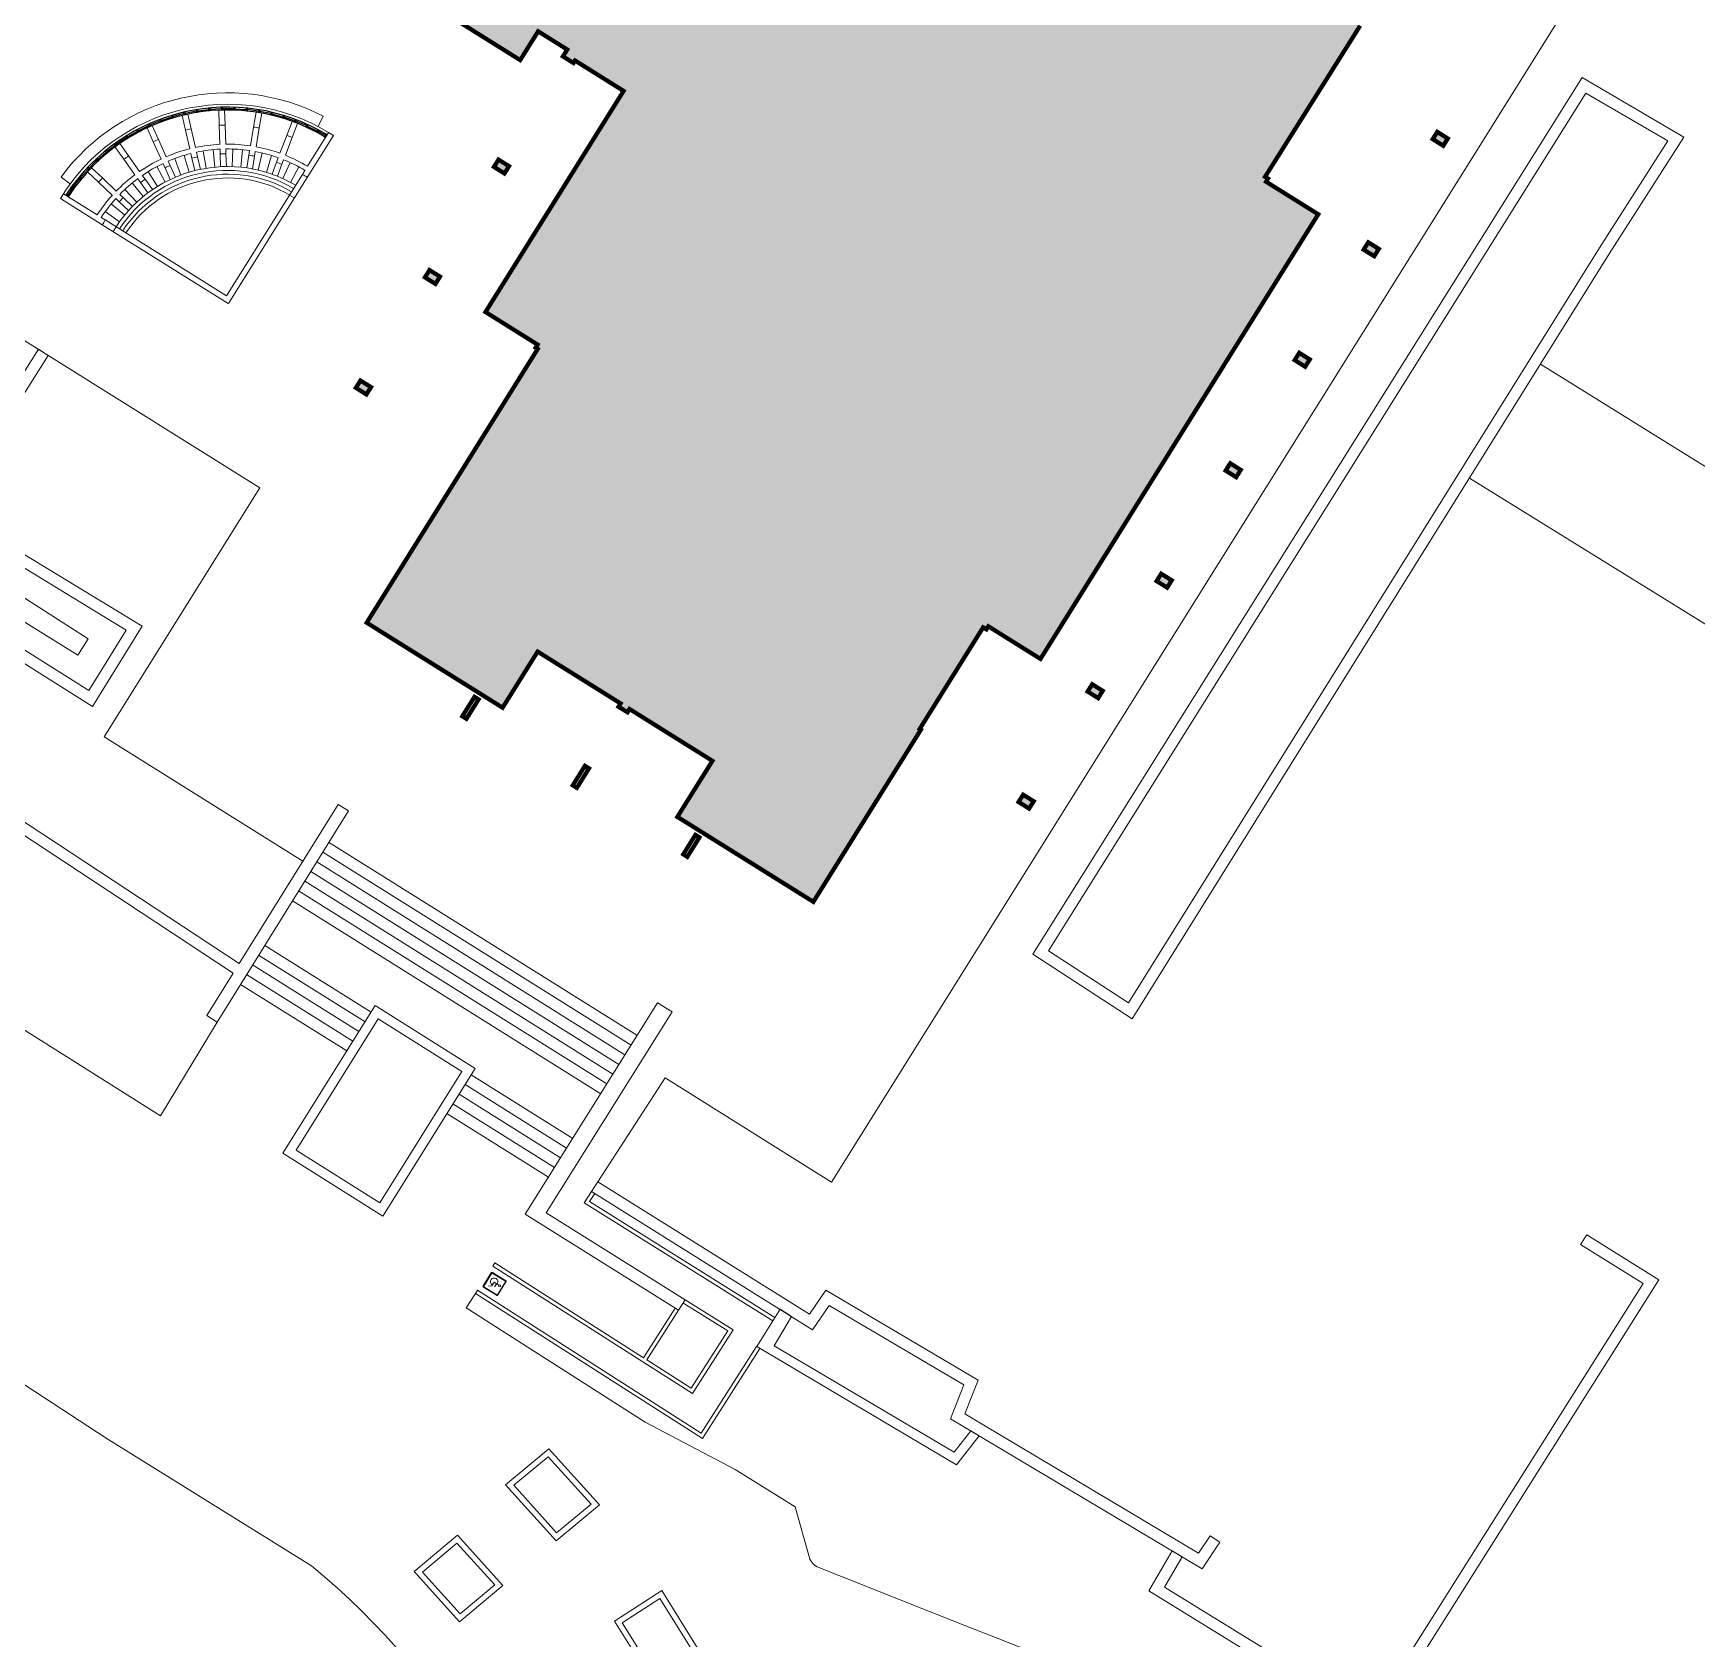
# Model space of a CAD drawing. Header units: feet. Extents: x 6763715 to 6770513, y 1886699 to 1891873.
# Drawn here: x 6766017.3 to 6766307.8, y 1889253.4 to 1889533.8 of the extents above; entities that cross this region are included whole.
import ezdxf

# ---------------------------------------------------------------- set-up
doc = ezdxf.new("R2010")
doc.units = ezdxf.units.FT
doc.header["$LTSCALE"] = 48
doc.header["$MEASUREMENT"] = 0
doc.linetypes.add('PHANTOM2', pattern=[1.25, 0.625, -0.125, 0.125, -0.125, 0.125, -0.125])
doc.layers.get('0').update_dxf_attribs({"lineweight": 0})
for name, color, linetype in [('A-GLAZ', 3, 'Continuous'), ('A-WALL', 5, 'Continuous'), ('A-WALL-JAMB', 6, 'Continuous'), ('C-BLDG', 7, 'Continuous')]:
    doc.layers.add(name, color=color, linetype=linetype)
for name, color, linetype, lineweight in [('C-BLDG-HTCH', 253, 'Continuous', 0), ('C-PKNG-STRP', 3, 'Continuous', 0), ('C-PROP', 7, 'PHANTOM2', 0), ('C-ROAD', 5, 'Continuous', 0), ('L-SITE-WALK', 6, 'Continuous', 0), ('L-SITE-WALL', 32, 'Continuous', 0)]:
    doc.layers.add(name, color=color, linetype=linetype, lineweight=lineweight)

# ---------------------------------------------------------------- blocks, each defined once
blk = doc.blocks.new('Campus_Base_Map_NEW$0$Site Plan$0$HANDI')
for p, q in [((0, 0.079), (0, 0)), ((0, 0), (0.062, 0)), ((0.062, 0), (0.094, -0.039))]:
    blk.add_line(p, q)
blk.add_circle((0, 0.094), 0.015)
blk.add_arc((-0.006, -0.006), 0.0541, 90, 0)
blk = doc.blocks.new('Campus_Base_Map_NEW$0$handicap')
at = {"layer": 'C-PKNG-STRP'}
blk.add_line((563729.991, 157499.5), (563730.041, 157499.478), dxfattribs=at)
for points in [[(563729.849, 157499.398), (563730.056, 157499.316, 0.414214), (563730.074, 157499.324), (563730.156, 157499.53, 0.414214), (563730.148, 157499.548), (563729.942, 157499.63, 0.414214), (563729.924, 157499.622), (563729.842, 157499.416, 0.414214)], [(563729.852, 157499.404), (563730.059, 157499.322, 0.414214), (563730.068, 157499.326), (563730.149, 157499.533, 0.414214), (563730.146, 157499.542), (563729.939, 157499.624, 0.414214), (563729.93, 157499.62), (563729.848, 157499.413, 0.414214)]]:
    blk.add_lwpolyline(points, format="xyb", close=True, dxfattribs=at)
at = {"layer": 'C-PKNG-STRP', "rotation": 335.9749199039166}
blk.add_blockref('Campus_Base_Map_NEW$0$Site Plan$0$HANDI', (563729.975, 157499.464), dxfattribs=at)

msp = doc.modelspace()

# ---------------------------------------------------------------- hatches: boundary and pattern name
at = {"layer": 'C-BLDG-HTCH'}
h = msp.add_hatch(color=256, dxfattribs=at)
edge = h.paths.add_edge_path()
edge.add_arc((6765832.59, 1889136.41), 582.74, 75.81987, 77.65236)
edge.add_line((6765957.2, 1889705.67), (6765972.17, 1889696.32))
edge.add_line((6765972.17, 1889696.32), (6765975.34, 1889701.39))
edge = h.paths.add_edge_path(flags=17)
edge.add_line((6766073.64, 1889471.85), (6766075.47, 1889470.7))
edge = h.paths.add_edge_path(flags=17)
edge.add_line((6766074.43, 1889473.12), (6766073.64, 1889471.85))
edge = h.paths.add_edge_path(flags=17)
edge.add_line((6766076.27, 1889471.98), (6766074.43, 1889473.12))
edge = h.paths.add_edge_path(flags=17)
edge.add_line((6766075.47, 1889470.7), (6766076.27, 1889471.98))
edge = h.paths.add_edge_path(flags=17)
edge.add_line((6766085.69, 1889491.15), (6766087.53, 1889490))
edge = h.paths.add_edge_path(flags=17)
edge.add_line((6766086.49, 1889492.42), (6766085.69, 1889491.15))
edge = h.paths.add_edge_path(flags=17)
edge.add_line((6766088.32, 1889491.27), (6766086.49, 1889492.42))
edge = h.paths.add_edge_path(flags=17)
edge.add_line((6766087.53, 1889490), (6766088.32, 1889491.27))
edge = h.paths.add_edge_path(flags=17)
edge.add_line((6766189.39, 1889399.52), (6766191.23, 1889398.37))
edge = h.paths.add_edge_path(flags=17)
edge.add_line((6766190.19, 1889400.79), (6766189.39, 1889399.52))
edge = h.paths.add_edge_path(flags=17)
edge.add_line((6766192.03, 1889399.64), (6766190.19, 1889400.79))
edge = h.paths.add_edge_path(flags=17)
edge.add_line((6766191.23, 1889398.37), (6766192.03, 1889399.64))
edge = h.paths.add_edge_path(flags=17)
edge.add_line((6766201.45, 1889418.81), (6766203.29, 1889417.66))
edge = h.paths.add_edge_path(flags=17)
edge.add_line((6766202.25, 1889420.08), (6766201.45, 1889418.81))
edge = h.paths.add_edge_path(flags=17)
edge.add_line((6766204.08, 1889418.93), (6766202.25, 1889420.08))
edge = h.paths.add_edge_path(flags=17)
edge.add_line((6766203.29, 1889417.66), (6766204.08, 1889418.93))
edge = h.paths.add_edge_path(flags=17)
edge.add_line((6766097.75, 1889510.44), (6766099.58, 1889509.29))
edge = h.paths.add_edge_path(flags=17)
edge.add_line((6766098.54, 1889511.71), (6766097.75, 1889510.44))
edge = h.paths.add_edge_path(flags=17)
edge.add_line((6766100.38, 1889510.56), (6766098.54, 1889511.71))
edge = h.paths.add_edge_path(flags=17)
edge.add_line((6766099.58, 1889509.29), (6766100.38, 1889510.56))
edge = h.paths.add_edge_path(flags=17)
edge.add_line((6766213.51, 1889438.1), (6766215.34, 1889436.96))
edge = h.paths.add_edge_path(flags=17)
edge.add_line((6766214.3, 1889439.38), (6766213.51, 1889438.1))
edge = h.paths.add_edge_path(flags=17)
edge.add_line((6766216.14, 1889438.23), (6766214.3, 1889439.38))
edge = h.paths.add_edge_path(flags=17)
edge.add_line((6766215.34, 1889436.96), (6766216.14, 1889438.23))
edge = h.paths.add_edge_path(flags=17)
edge.add_line((6766225.56, 1889457.4), (6766227.4, 1889456.25))
edge = h.paths.add_edge_path(flags=17)
edge.add_line((6766226.36, 1889458.67), (6766225.56, 1889457.4))
edge = h.paths.add_edge_path(flags=17)
edge.add_line((6766228.19, 1889457.52), (6766226.36, 1889458.67))
edge = h.paths.add_edge_path(flags=17)
edge.add_line((6766227.4, 1889456.25), (6766228.19, 1889457.52))
edge = h.paths.add_edge_path(flags=17)
edge.add_line((6766237.62, 1889476.69), (6766239.45, 1889475.54))
edge = h.paths.add_edge_path(flags=17)
edge.add_line((6766238.41, 1889477.96), (6766237.62, 1889476.69))
edge = h.paths.add_edge_path(flags=17)
edge.add_line((6766240.25, 1889476.81), (6766238.41, 1889477.96))
edge = h.paths.add_edge_path(flags=17)
edge.add_line((6766239.45, 1889475.54), (6766240.25, 1889476.81))
edge = h.paths.add_edge_path(flags=17)
edge.add_line((6766249.67, 1889495.98), (6766251.51, 1889494.84))
edge = h.paths.add_edge_path(flags=17)
edge.add_line((6766250.47, 1889497.26), (6766249.67, 1889495.98))
edge = h.paths.add_edge_path(flags=17)
edge.add_line((6766252.31, 1889496.11), (6766250.47, 1889497.26))
edge = h.paths.add_edge_path(flags=17)
edge.add_line((6766251.51, 1889494.84), (6766252.31, 1889496.11))
edge = h.paths.add_edge_path()
edge.add_line((6766261.73, 1889515.28), (6766263.57, 1889514.13))
edge = h.paths.add_edge_path()
edge.add_line((6766262.52, 1889516.55), (6766261.73, 1889515.28))
edge = h.paths.add_edge_path()
edge.add_line((6766264.36, 1889515.4), (6766262.52, 1889516.55))
edge = h.paths.add_edge_path()
edge.add_line((6766263.57, 1889514.13), (6766264.36, 1889515.4))
edge = h.paths.add_edge_path()
edge.add_line((6766252.3, 1889540.28), (6766251.45, 1889540.81))
edge.add_line((6766251.45, 1889540.81), (6766251.47, 1889540.85))
edge.add_line((6766251.47, 1889540.85), (6766251.14, 1889541.05))
edge.add_line((6766251.14, 1889541.05), (6766252.86, 1889543.8))
edge.add_line((6766252.86, 1889543.8), (6766247.67, 1889547.04))
edge.add_line((6766247.67, 1889547.04), (6766245.96, 1889544.29))
edge.add_line((6766245.96, 1889544.29), (6766243.41, 1889545.88))
edge.add_line((6766243.41, 1889545.88), (6766239.97, 1889540.37))
edge.add_line((6766239.97, 1889540.37), (6766248.03, 1889535.34))
edge.add_line((6766248.03, 1889535.34), (6766248.21, 1889535.63))
edge.add_line((6766248.21, 1889535.63), (6766249.06, 1889535.1))
edge.add_line((6766249.06, 1889535.1), (6766232.45, 1889508.71))
edge.add_line((6766232.45, 1889508.71), (6766232.96, 1889508.39))
edge.add_line((6766232.96, 1889508.39), (6766232.62, 1889507.85))
edge.add_line((6766232.62, 1889507.85), (6766241.73, 1889502.16))
edge.add_line((6766241.73, 1889502.16), (6766193.21, 1889424.51))
edge.add_line((6766193.21, 1889424.51), (6766184.1, 1889430.2))
edge.add_line((6766184.1, 1889430.2), (6766183.77, 1889429.67))
edge.add_line((6766183.77, 1889429.67), (6766183.2, 1889430.02))
edge.add_line((6766183.2, 1889430.02), (6766172.12, 1889412.28))
edge.add_line((6766172.12, 1889412.28), (6766172.33, 1889412.15))
edge.add_line((6766172.33, 1889412.15), (6766153.54, 1889382.08))
edge.add_line((6766153.54, 1889382.08), (6766129.79, 1889396.92))
edge.add_line((6766129.79, 1889396.92), (6766135.91, 1889406.7))
edge.add_line((6766135.91, 1889406.7), (6766121.42, 1889415.76))
edge.add_line((6766121.42, 1889415.76), (6766121.07, 1889415.19))
edge.add_line((6766121.07, 1889415.19), (6766119.51, 1889416.16))
edge.add_line((6766119.51, 1889416.16), (6766119.87, 1889416.73))
edge.add_line((6766119.87, 1889416.73), (6766105.38, 1889425.78))
edge.add_line((6766105.38, 1889425.78), (6766099.26, 1889415.99))
edge.add_line((6766099.26, 1889415.99), (6766075.52, 1889430.83))
edge.add_line((6766075.52, 1889430.83), (6766105.39, 1889478.64))
edge.add_line((6766105.39, 1889478.64), (6766105.04, 1889478.86))
edge.add_line((6766105.04, 1889478.86), (6766105.37, 1889479.4))
edge.add_line((6766105.37, 1889479.4), (6766096.27, 1889485.09))
edge.add_line((6766096.27, 1889485.09), (6766120.39, 1889523.7))
edge.add_line((6766120.39, 1889523.7), (6766111.91, 1889529.01))
edge.add_line((6766111.91, 1889529.01), (6766111.64, 1889528.58))
edge.add_line((6766111.64, 1889528.58), (6766109.8, 1889529.73))
edge.add_line((6766109.8, 1889529.73), (6766110.55, 1889530.93))
edge.add_line((6766110.55, 1889530.93), (6766105.47, 1889534.11))
edge.add_line((6766105.47, 1889534.11), (6766102.33, 1889529.09))
edge.add_line((6766102.33, 1889529.09), (6766083.5, 1889540.86))
edge.add_arc((6766051.22, 1889487.23), 62.6, 58.9643, 147.0419)
edge.add_line((6765998.7, 1889521.28), (6765997.35, 1889519.13))
edge.add_line((6765997.35, 1889519.13), (6765977.61, 1889531.26))
edge.add_line((6765977.61, 1889531.26), (6765989.06, 1889549.59))
edge.add_line((6765989.06, 1889549.59), (6765988.07, 1889550.2))
edge.add_line((6765988.07, 1889550.2), (6765989.07, 1889551.8))
edge.add_line((6765989.07, 1889551.8), (6765975.4, 1889560.35))
edge.add_line((6765975.4, 1889560.35), (6765974.4, 1889558.75))
edge.add_line((6765974.4, 1889558.75), (6765973.16, 1889559.52))
edge.add_line((6765973.16, 1889559.52), (6765906.32, 1889452.39))
edge.add_line((6765906.32, 1889452.39), (6765906.24, 1889452.43))
edge.add_arc((6717212.83, 1903858.55), 50779.77, 343.518967, 343.591516)
edge.add_line((6765924.45, 1889514.1), (6765964.55, 1889649.77))
edge.add_line((6765964.55, 1889649.77), (6765970.94, 1889645.77))
edge.add_line((6765970.94, 1889645.77), (6765980.76, 1889661.47))
edge.add_line((6765980.76, 1889661.47), (6765970, 1889668.19))
edge.add_line((6765970, 1889668.19), (6765979.5, 1889700.33))
edge.add_line((6765979.5, 1889700.33), (6765979.78, 1889700.24))
edge.add_line((6765979.78, 1889700.24), (6765979.92, 1889700.73))
edge.add_line((6765979.92, 1889700.73), (6765979.64, 1889700.82))
edge.add_line((6765979.64, 1889700.82), (6765979.78, 1889701.29))
edge.add_arc((6765832.97, 1889137.49), 582.59, 68.68222, 75.40409, ccw=False)
edge.add_line((6766044.77, 1889680.23), (6766047.83, 1889679.02))
edge.add_line((6766047.83, 1889679.02), (6766035.72, 1889659.6))
edge.add_line((6766035.72, 1889659.6), (6766036.94, 1889658.84))
edge.add_line((6766036.94, 1889658.84), (6766035.94, 1889657.24))
edge.add_line((6766035.94, 1889657.24), (6766049.37, 1889648.85))
edge.add_line((6766049.37, 1889648.85), (6766050.46, 1889650.6))
edge.add_line((6766050.46, 1889650.6), (6766051.7, 1889649.82))
edge.add_line((6766051.7, 1889649.82), (6766064.94, 1889671.02))
edge.add_line((6766064.94, 1889671.02), (6766066.21, 1889670.22))
edge.add_line((6766066.21, 1889670.22), (6766066.6, 1889670.84))
edge.add_line((6766066.6, 1889670.84), (6766063.74, 1889672.62))
edge.add_arc((6765832.29, 1889135.8), 584.59, 58.14989, 66.67678, ccw=False)
edge.add_line((6766140.78, 1889632.37), (6766163.43, 1889618.22))
edge.add_line((6766163.43, 1889618.22), (6766133.51, 1889570.34))
edge.add_line((6766133.51, 1889570.34), (6766139.44, 1889566.63))
edge.add_line((6766139.44, 1889566.63), (6766141.03, 1889569.17))
edge.add_line((6766141.03, 1889569.17), (6766153.19, 1889561.58))
edge.add_line((6766153.19, 1889561.58), (6766151.6, 1889559.04))
edge.add_line((6766151.6, 1889559.04), (6766154.5, 1889557.22))
edge.add_line((6766154.5, 1889557.22), (6766184.46, 1889605.17))
edge.add_line((6766184.46, 1889605.17), (6766208.21, 1889590.34))
edge.add_line((6766208.21, 1889590.34), (6766203.55, 1889582.88))
edge.add_line((6766203.55, 1889582.88), (6766202.7, 1889583.41))
edge.add_line((6766202.7, 1889583.41), (6766202.65, 1889583.33))
edge.add_line((6766202.65, 1889583.33), (6766202.37, 1889583.51))
edge.add_line((6766202.37, 1889583.51), (6766200.96, 1889581.26))
edge.add_line((6766200.96, 1889581.26), (6766216.58, 1889571.5))
edge.add_line((6766216.58, 1889571.5), (6766216.93, 1889572.06))
edge.add_line((6766216.93, 1889572.06), (6766218.48, 1889571.09))
edge.add_line((6766218.48, 1889571.09), (6766218.13, 1889570.52))
edge.add_line((6766218.13, 1889570.52), (6766232.62, 1889561.47))
edge.add_line((6766232.62, 1889561.47), (6766238.73, 1889571.26))
edge.add_line((6766238.73, 1889571.26), (6766262.48, 1889556.42))
edge.add_line((6766262.48, 1889556.42), (6766252.31, 1889540.27))
h = msp.add_hatch(color=256, dxfattribs=at)
h.paths.add_polyline_path([(6766191.23, 1889398.37), (6766192.03, 1889399.64), (6766190.19, 1889400.79), (6766189.39, 1889399.52)], flags=17)
h.paths.add_polyline_path([(6766203.29, 1889417.66), (6766204.08, 1889418.93), (6766202.25, 1889420.08), (6766201.45, 1889418.81)], flags=17)
h.paths.add_polyline_path([(6766215.34, 1889436.96), (6766216.14, 1889438.23), (6766214.3, 1889439.38), (6766213.51, 1889438.1)], flags=17)
h.paths.add_polyline_path([(6766227.4, 1889456.25), (6766228.19, 1889457.52), (6766226.36, 1889458.67), (6766225.56, 1889457.4)], flags=17)
h.paths.add_polyline_path([(6766239.45, 1889475.54), (6766240.25, 1889476.81), (6766238.41, 1889477.96), (6766237.62, 1889476.69)], flags=17)
h.paths.add_polyline_path([(6766251.51, 1889494.84), (6766252.31, 1889496.11), (6766250.47, 1889497.26), (6766249.67, 1889495.98)], flags=17)
h.paths.add_polyline_path([(6766263.57, 1889514.13), (6766264.36, 1889515.4), (6766262.52, 1889516.55), (6766261.73, 1889515.28)])
h.paths.add_polyline_path([(6766075.47, 1889470.7), (6766076.27, 1889471.98), (6766074.43, 1889473.12), (6766073.64, 1889471.85)], flags=17)
h.paths.add_polyline_path([(6766087.53, 1889490), (6766088.32, 1889491.27), (6766086.49, 1889492.42), (6766085.69, 1889491.15)], flags=17)
h.paths.add_polyline_path([(6766099.58, 1889509.29), (6766100.38, 1889510.56), (6766098.54, 1889511.71), (6766097.75, 1889510.44)], flags=17)
edge = h.paths.add_edge_path()
edge.add_line((6766252.31, 1889540.27), (6766251.45, 1889540.81))
edge.add_line((6766251.45, 1889540.81), (6766251.47, 1889540.85))
edge.add_line((6766251.47, 1889540.85), (6766251.14, 1889541.05))
edge.add_line((6766251.14, 1889541.05), (6766252.86, 1889543.8))
edge.add_line((6766252.86, 1889543.8), (6766247.67, 1889547.04))
edge.add_line((6766247.67, 1889547.04), (6766245.96, 1889544.29))
edge.add_line((6766245.96, 1889544.29), (6766243.41, 1889545.88))
edge.add_line((6766243.41, 1889545.88), (6766239.97, 1889540.37))
edge.add_line((6766239.97, 1889540.37), (6766248.03, 1889535.34))
edge.add_line((6766248.03, 1889535.34), (6766248.21, 1889535.63))
edge.add_line((6766248.21, 1889535.63), (6766249.06, 1889535.1))
edge.add_line((6766249.06, 1889535.1), (6766232.45, 1889508.71))
edge.add_line((6766232.45, 1889508.71), (6766232.96, 1889508.39))
edge.add_line((6766232.96, 1889508.39), (6766232.62, 1889507.85))
edge.add_line((6766232.62, 1889507.85), (6766241.73, 1889502.16))
edge.add_line((6766241.73, 1889502.16), (6766193.21, 1889424.51))
edge.add_line((6766193.21, 1889424.51), (6766184.1, 1889430.2))
edge.add_line((6766184.1, 1889430.2), (6766183.77, 1889429.67))
edge.add_line((6766183.77, 1889429.67), (6766183.2, 1889430.02))
edge.add_line((6766183.2, 1889430.02), (6766172.12, 1889412.28))
edge.add_line((6766172.12, 1889412.28), (6766172.33, 1889412.15))
edge.add_line((6766172.33, 1889412.15), (6766153.54, 1889382.08))
edge.add_line((6766153.54, 1889382.08), (6766129.79, 1889396.92))
edge.add_line((6766129.79, 1889396.92), (6766135.91, 1889406.7))
edge.add_line((6766135.91, 1889406.7), (6766121.42, 1889415.76))
edge.add_line((6766121.42, 1889415.76), (6766121.07, 1889415.19))
edge.add_line((6766121.07, 1889415.19), (6766119.51, 1889416.16))
edge.add_line((6766119.51, 1889416.16), (6766119.87, 1889416.73))
edge.add_line((6766119.87, 1889416.73), (6766105.38, 1889425.78))
edge.add_line((6766105.38, 1889425.78), (6766099.26, 1889415.99))
edge.add_line((6766099.26, 1889415.99), (6766075.52, 1889430.83))
edge.add_line((6766075.52, 1889430.83), (6766105.39, 1889478.64))
edge.add_line((6766105.39, 1889478.64), (6766105.04, 1889478.86))
edge.add_line((6766105.04, 1889478.86), (6766105.37, 1889479.4))
edge.add_line((6766105.37, 1889479.4), (6766096.27, 1889485.09))
edge.add_line((6766096.27, 1889485.09), (6766120.39, 1889523.7))
edge.add_line((6766120.39, 1889523.7), (6766111.91, 1889529.01))
edge.add_line((6766111.91, 1889529.01), (6766111.64, 1889528.58))
edge.add_line((6766111.64, 1889528.58), (6766109.8, 1889529.73))
edge.add_line((6766109.8, 1889529.73), (6766110.55, 1889530.93))
edge.add_line((6766110.55, 1889530.93), (6766105.47, 1889534.11))
edge.add_line((6766105.47, 1889534.11), (6766102.33, 1889529.09))
edge.add_line((6766102.33, 1889529.09), (6766083.5, 1889540.86))
edge.add_arc((6766051.22, 1889487.23), 62.6, 58.9643, 147.0419)
edge.add_line((6765998.7, 1889521.28), (6765997.35, 1889519.13))
edge.add_line((6765997.35, 1889519.13), (6765977.61, 1889531.26))
edge.add_line((6765977.61, 1889531.26), (6765989.06, 1889549.59))
edge.add_line((6765989.06, 1889549.59), (6765988.07, 1889550.2))
edge.add_line((6765988.07, 1889550.2), (6765989.07, 1889551.8))
edge.add_line((6765989.07, 1889551.8), (6765975.4, 1889560.35))
edge.add_line((6765975.4, 1889560.35), (6765974.4, 1889558.75))
edge.add_line((6765974.4, 1889558.75), (6765973.16, 1889559.52))
edge.add_line((6765973.16, 1889559.52), (6765906.32, 1889452.39))
edge.add_line((6765906.32, 1889452.39), (6765906.24, 1889452.43))
edge.add_arc((6717212.83, 1903858.55), 50779.77, 343.518967, 343.591516)
edge.add_line((6765924.45, 1889514.1), (6765964.55, 1889649.77))
edge.add_line((6765964.55, 1889649.77), (6765970.94, 1889645.77))
edge.add_line((6765970.94, 1889645.77), (6765980.76, 1889661.47))
edge.add_line((6765980.76, 1889661.47), (6765970, 1889668.19))
edge.add_line((6765970, 1889668.19), (6765979.5, 1889700.33))
edge.add_line((6765979.5, 1889700.33), (6765979.78, 1889700.24))
edge.add_line((6765979.78, 1889700.24), (6765979.92, 1889700.73))
edge.add_line((6765979.92, 1889700.73), (6765979.64, 1889700.82))
edge.add_line((6765979.64, 1889700.82), (6765979.78, 1889701.29))
edge.add_arc((6765832.97, 1889137.49), 582.59, 68.68222, 75.40409, ccw=False)
edge.add_line((6766044.77, 1889680.23), (6766047.83, 1889679.02))
edge.add_line((6766047.83, 1889679.02), (6766035.72, 1889659.6))
edge.add_line((6766035.72, 1889659.6), (6766036.94, 1889658.84))
edge.add_line((6766036.94, 1889658.84), (6766035.94, 1889657.24))
edge.add_line((6766035.94, 1889657.24), (6766049.37, 1889648.85))
edge.add_line((6766049.37, 1889648.85), (6766050.46, 1889650.6))
edge.add_line((6766050.46, 1889650.6), (6766051.7, 1889649.82))
edge.add_line((6766051.7, 1889649.82), (6766064.94, 1889671.02))
edge.add_line((6766064.94, 1889671.02), (6766066.21, 1889670.22))
edge.add_line((6766066.21, 1889670.22), (6766066.6, 1889670.84))
edge.add_line((6766066.6, 1889670.84), (6766063.74, 1889672.62))
edge.add_arc((6765832.29, 1889135.8), 584.59, 58.14989, 66.67678, ccw=False)
edge.add_line((6766140.78, 1889632.37), (6766163.43, 1889618.22))
edge.add_line((6766163.43, 1889618.22), (6766133.51, 1889570.34))
edge.add_line((6766133.51, 1889570.34), (6766139.44, 1889566.63))
edge.add_line((6766139.44, 1889566.63), (6766141.03, 1889569.17))
edge.add_line((6766141.03, 1889569.17), (6766153.19, 1889561.58))
edge.add_line((6766153.19, 1889561.58), (6766151.6, 1889559.04))
edge.add_line((6766151.6, 1889559.04), (6766154.5, 1889557.22))
edge.add_line((6766154.5, 1889557.22), (6766184.46, 1889605.17))
edge.add_line((6766184.46, 1889605.17), (6766208.21, 1889590.34))
edge.add_line((6766208.21, 1889590.34), (6766203.55, 1889582.88))
edge.add_line((6766203.55, 1889582.88), (6766202.7, 1889583.41))
edge.add_line((6766202.7, 1889583.41), (6766202.65, 1889583.33))
edge.add_line((6766202.65, 1889583.33), (6766202.37, 1889583.51))
edge.add_line((6766202.37, 1889583.51), (6766200.96, 1889581.26))
edge.add_line((6766200.96, 1889581.26), (6766216.58, 1889571.5))
edge.add_line((6766216.58, 1889571.5), (6766216.93, 1889572.06))
edge.add_line((6766216.93, 1889572.06), (6766218.48, 1889571.09))
edge.add_line((6766218.48, 1889571.09), (6766218.13, 1889570.52))
edge.add_line((6766218.13, 1889570.52), (6766232.62, 1889561.47))
edge.add_line((6766232.62, 1889561.47), (6766238.73, 1889571.26))
edge.add_line((6766238.73, 1889571.26), (6766262.48, 1889556.42))
edge.add_line((6766262.48, 1889556.42), (6766252.31, 1889540.27))

# ---------------------------------------------------------------- linework, layer by layer
at = {"layer": 'A-GLAZ'}
for p, q in [((6766039.62, 1889518.54), (6766041.51, 1889519.17)), ((6766043.62, 1889519.74), (6766041.7, 1889519.23)), ((6766045.76, 1889520.17), (6766043.81, 1889519.78)), ((6766045.95, 1889520.2), (6766047.93, 1889520.45)), ((6766050.11, 1889520.6), (6766048.12, 1889520.47)), ((6766052.29, 1889520.6), (6766050.3, 1889520.6)), ((6766052.48, 1889520.59), (6766054.47, 1889520.46)), ((6766056.64, 1889520.17), (6766054.66, 1889520.44)), ((6766058.78, 1889519.75), (6766056.83, 1889520.14)), ((6766058.97, 1889519.7), (6766060.89, 1889519.18)), ((6766062.96, 1889518.48), (6766061.07, 1889519.13)), ((6766033.74, 1889515.68), (6766035.47, 1889516.67)), ((6766037.42, 1889517.63), (6766035.64, 1889516.76)), ((6766039.43, 1889518.47), (6766037.6, 1889517.71)), ((6766064.98, 1889517.65), (6766063.14, 1889518.41)), ((6766065.15, 1889517.57), (6766066.93, 1889516.68)), ((6766068.3, 1889515.9), (6766067.11, 1889516.59)), ((6766031.76, 1889514.36), (6766030.18, 1889513.15)), ((6766033.57, 1889515.57), (6766031.92, 1889514.47)), ((6766028.38, 1889511.59), (6766026.98, 1889510.18)), ((6766028.53, 1889511.72), (6766030.03, 1889513.03)), ((6766024.18, 1889506.81), (6766025.39, 1889508.39)), ((6766026.84, 1889510.04), (6766025.53, 1889508.55)), ((6766024.07, 1889506.65), (6766023.3, 1889505.51))]:
    msp.add_line(p, q, dxfattribs=at)
for radius in [33.63, 33.13]:
    msp.add_arc((6766051.22, 1889487.24), radius, 58.8648, 146.7931, dxfattribs=at)
at = {"layer": 'A-WALL'}
msp.add_line((6766068.34, 1889515.59), (6766068.61, 1889516.01), dxfattribs=at)
at = {"layer": 'A-WALL-JAMB'}
for p, q in [((6766041.42, 1889519.41), (6766041.62, 1889519.47)), ((6766041.42, 1889519.41), (6766041.57, 1889518.93)), ((6766041.77, 1889518.99), (6766041.57, 1889518.93)), ((6766041.62, 1889519.47), (6766041.77, 1889518.99)), ((6766043.55, 1889519.98), (6766043.75, 1889520.03)), ((6766043.55, 1889519.98), (6766043.66, 1889519.49)), ((6766043.86, 1889519.54), (6766043.66, 1889519.49)), ((6766043.75, 1889520.03), (6766043.86, 1889519.54)), ((6766045.71, 1889520.41), (6766045.91, 1889520.45)), ((6766045.71, 1889520.41), (6766045.79, 1889519.92)), ((6766045.99, 1889519.95), (6766045.79, 1889519.92)), ((6766045.91, 1889520.45), (6766045.99, 1889519.95)), ((6766047.89, 1889520.7), (6766048.1, 1889520.72)), ((6766047.89, 1889520.7), (6766047.94, 1889520.2)), ((6766048.14, 1889520.22), (6766047.94, 1889520.2)), ((6766048.1, 1889520.72), (6766048.14, 1889520.22)), ((6766050.08, 1889520.85), (6766050.29, 1889520.85)), ((6766050.08, 1889520.85), (6766050.1, 1889520.35)), ((6766050.31, 1889520.35), (6766050.1, 1889520.35)), ((6766050.29, 1889520.85), (6766050.31, 1889520.35)), ((6766052.29, 1889520.85), (6766052.27, 1889520.35)), ((6766052.48, 1889520.34), (6766052.27, 1889520.35)), ((6766052.29, 1889520.85), (6766052.49, 1889520.84)), ((6766052.49, 1889520.84), (6766052.48, 1889520.34)), ((6766054.48, 1889520.71), (6766054.43, 1889520.21)), ((6766054.64, 1889520.19), (6766054.43, 1889520.21)), ((6766054.48, 1889520.71), (6766054.69, 1889520.69)), ((6766054.69, 1889520.69), (6766054.64, 1889520.19)), ((6766056.66, 1889520.42), (6766056.58, 1889519.93)), ((6766056.79, 1889519.89), (6766056.58, 1889519.93)), ((6766056.66, 1889520.42), (6766056.87, 1889520.39)), ((6766056.87, 1889520.39), (6766056.79, 1889519.89)), ((6766058.82, 1889519.99), (6766058.71, 1889519.51)), ((6766058.91, 1889519.46), (6766058.71, 1889519.51)), ((6766058.82, 1889519.99), (6766059.02, 1889519.95)), ((6766059.02, 1889519.95), (6766058.91, 1889519.46)), ((6766060.95, 1889519.43), (6766060.8, 1889518.95)), ((6766061, 1889518.89), (6766060.8, 1889518.95)), ((6766060.95, 1889519.43), (6766061.15, 1889519.37)), ((6766061.15, 1889519.37), (6766061, 1889518.89)), ((6766035.34, 1889516.88), (6766035.52, 1889516.98)), ((6766035.34, 1889516.88), (6766035.57, 1889516.44)), ((6766035.52, 1889516.98), (6766035.75, 1889516.54)), ((6766035.75, 1889516.54), (6766035.57, 1889516.44)), ((6766037.31, 1889517.86), (6766037.5, 1889517.94)), ((6766037.31, 1889517.86), (6766037.51, 1889517.4)), ((6766037.5, 1889517.94), (6766037.7, 1889517.49)), ((6766037.7, 1889517.49), (6766037.51, 1889517.4)), ((6766039.34, 1889518.7), (6766039.54, 1889518.77)), ((6766039.34, 1889518.7), (6766039.52, 1889518.23)), ((6766039.71, 1889518.3), (6766039.52, 1889518.23)), ((6766039.54, 1889518.77), (6766039.71, 1889518.3)), ((6766063.03, 1889518.72), (6766062.86, 1889518.25)), ((6766063.05, 1889518.18), (6766062.86, 1889518.25)), ((6766063.03, 1889518.72), (6766063.23, 1889518.65)), ((6766063.23, 1889518.65), (6766063.05, 1889518.18)), ((6766065.07, 1889517.88), (6766064.86, 1889517.43)), ((6766065.05, 1889517.34), (6766064.86, 1889517.43)), ((6766065.26, 1889517.8), (6766065.05, 1889517.34)), ((6766065.07, 1889517.88), (6766065.26, 1889517.8)), ((6766067.04, 1889516.91), (6766066.8, 1889516.47)), ((6766066.99, 1889516.37), (6766066.8, 1889516.47)), ((6766067.22, 1889516.81), (6766066.99, 1889516.37)), ((6766067.04, 1889516.91), (6766067.22, 1889516.81)), ((6766068.17, 1889515.7), (6766068.43, 1889516.13)), ((6766068.61, 1889516.01), (6766068.43, 1889516.13)), ((6766029.86, 1889513.21), (6766030.02, 1889513.35)), ((6766029.86, 1889513.21), (6766030.17, 1889512.83)), ((6766030.02, 1889513.35), (6766030.34, 1889512.96)), ((6766031.6, 1889514.55), (6766031.77, 1889514.68)), ((6766031.6, 1889514.55), (6766031.89, 1889514.15)), ((6766031.77, 1889514.68), (6766032.06, 1889514.27)), ((6766032.06, 1889514.27), (6766031.89, 1889514.15)), ((6766033.43, 1889515.78), (6766033.61, 1889515.89)), ((6766033.43, 1889515.78), (6766033.69, 1889515.35)), ((6766033.61, 1889515.89), (6766033.87, 1889515.46)), ((6766033.87, 1889515.46), (6766033.69, 1889515.35)), ((6766068.34, 1889515.59), (6766068.17, 1889515.7)), ((6766026.65, 1889510.2), (6766026.79, 1889510.36)), ((6766026.65, 1889510.2), (6766027.01, 1889509.86)), ((6766026.79, 1889510.36), (6766027.16, 1889510.01)), ((6766028.2, 1889511.76), (6766028.36, 1889511.9)), ((6766028.2, 1889511.76), (6766028.55, 1889511.4)), ((6766028.36, 1889511.9), (6766028.7, 1889511.54)), ((6766028.7, 1889511.54), (6766028.55, 1889511.4)), ((6766030.34, 1889512.96), (6766030.17, 1889512.83)), ((6766025.2, 1889508.55), (6766025.33, 1889508.71)), ((6766025.2, 1889508.55), (6766025.59, 1889508.23)), ((6766025.33, 1889508.71), (6766025.72, 1889508.39)), ((6766025.72, 1889508.39), (6766025.59, 1889508.23)), ((6766027.16, 1889510.01), (6766027.01, 1889509.86)), ((6766023.08, 1889505.65), (6766022.97, 1889505.48)), ((6766023.08, 1889505.65), (6766023.5, 1889505.38)), ((6766023.5, 1889505.38), (6766023.39, 1889505.21)), ((6766023.86, 1889506.8), (6766023.98, 1889506.97)), ((6766023.86, 1889506.8), (6766024.27, 1889506.51)), ((6766023.98, 1889506.97), (6766024.39, 1889506.68)), ((6766024.39, 1889506.68), (6766024.27, 1889506.51))]:
    msp.add_line(p, q, dxfattribs=at)
at = {"layer": 'C-BLDG', "const_width": 0.75}
msp.add_lwpolyline([(6766249.06, 1889535.1), (6766232.45, 1889508.71), (6766232.96, 1889508.39), (6766232.62, 1889507.85), (6766241.73, 1889502.16), (6766193.21, 1889424.51), (6766184.1, 1889430.2), (6766183.77, 1889429.67), (6766183.2, 1889430.02), (6766172.12, 1889412.28), (6766172.33, 1889412.15), (6766153.54, 1889382.08), (6766129.79, 1889396.92), (6766135.91, 1889406.7), (6766121.42, 1889415.76), (6766121.07, 1889415.19), (6766119.51, 1889416.16), (6766119.87, 1889416.73), (6766105.38, 1889425.78), (6766099.26, 1889415.99), (6766075.52, 1889430.83), (6766105.39, 1889478.64), (6766105.04, 1889478.86), (6766105.37, 1889479.4), (6766096.27, 1889485.09), (6766120.39, 1889523.7), (6766111.91, 1889529.01), (6766111.64, 1889528.58), (6766109.8, 1889529.73), (6766110.55, 1889530.93), (6766105.47, 1889534.11), (6766102.33, 1889529.09), (6766083.5, 1889540.86, 0.40442), (6765998.7, 1889521.28)], format="xyb", dxfattribs=at)
for points in [[(6766263.57, 1889514.13), (6766264.36, 1889515.4), (6766262.52, 1889516.55), (6766261.73, 1889515.28)], [(6766099.58, 1889509.29), (6766100.38, 1889510.56), (6766098.54, 1889511.71), (6766097.75, 1889510.44)], [(6766099.58, 1889509.29), (6766100.38, 1889510.56), (6766098.54, 1889511.71), (6766097.75, 1889510.44)], [(6766251.51, 1889494.84), (6766252.31, 1889496.11), (6766250.47, 1889497.26), (6766249.67, 1889495.98)], [(6766087.53, 1889490), (6766088.32, 1889491.27), (6766086.49, 1889492.42), (6766085.69, 1889491.15)], [(6766087.53, 1889490), (6766088.32, 1889491.27), (6766086.49, 1889492.42), (6766085.69, 1889491.15)], [(6766239.45, 1889475.54), (6766240.25, 1889476.81), (6766238.41, 1889477.96), (6766237.62, 1889476.69)], [(6766075.47, 1889470.7), (6766076.27, 1889471.98), (6766074.43, 1889473.12), (6766073.64, 1889471.85)], [(6766075.47, 1889470.7), (6766076.27, 1889471.98), (6766074.43, 1889473.12), (6766073.64, 1889471.85)], [(6766227.4, 1889456.25), (6766228.19, 1889457.52), (6766226.36, 1889458.67), (6766225.56, 1889457.4)], [(6766215.34, 1889436.96), (6766216.14, 1889438.23), (6766214.3, 1889439.38), (6766213.51, 1889438.1)], [(6766203.29, 1889417.66), (6766204.08, 1889418.93), (6766202.25, 1889420.08), (6766201.45, 1889418.81)], [(6766095.06, 1889417.44), (6766092.94, 1889414.05), (6766092.23, 1889414.49), (6766094.35, 1889417.88)], [(6766114.35, 1889405.39), (6766112.23, 1889401.99), (6766111.52, 1889402.43), (6766113.64, 1889405.83)], [(6766112.23, 1889401.99), (6766111.52, 1889402.43), (6766113.64, 1889405.83), (6766114.35, 1889405.39)], [(6766191.23, 1889398.37), (6766192.03, 1889399.64), (6766190.19, 1889400.79), (6766189.39, 1889399.52)], [(6766131.52, 1889389.94), (6766130.82, 1889390.38), (6766132.94, 1889393.77), (6766133.64, 1889393.33)]]:
    msp.add_lwpolyline(points, close=True, dxfattribs=at)
at = {"layer": 'C-PROP', "ltscale": 0.02, "const_width": 6, "elevation": -178.8}
msp.add_lwpolyline([(6769012.67, 1888295.37, 0.136105), (6767938.83, 1887977.76, -0.282387), (6765535.01, 1887963.21), (6765125.2, 1887960.53), (6765008.26, 1888061.18), (6763829.05, 1890965.33), (6763828.78, 1890985.96), (6763983.43, 1891051.43), (6764153.83, 1890819.55), (6764199.85, 1890842), (6764151.8, 1891122.84, -0.016472), (6764351.86, 1891197.56, -0.000343), (6765614.04, 1891619.04, -0.151573), (6766084.72, 1891639.02, -0.00004), (6767109.8, 1891365.37), (6767424.22, 1891242.17)], format="xyb", dxfattribs=at)
at = {"layer": 'C-ROAD'}
for points in [[(6766280.55, 1889475.99), (6766383.89, 1889411.75)], [(6766334.77, 1889414.84), (6766268.13, 1889456.07)]]:
    msp.add_lwpolyline(points, dxfattribs=at)
at = {"layer": 'L-SITE-WALK', "lineweight": 0}
msp.add_line((6766094.54, 1889313.68), (6766092.92, 1889311.15), dxfattribs=at)
for points in [[(6766115.89, 1889333.18), (6766127.65, 1889351.32), (6766156.71, 1889333.14), (6766300.18, 1889562.51), (6766267.3, 1889583.08), (6766279.05, 1889601.87), (6766260.54, 1889613.45), (6766285.46, 1889653.29), (6766293.94, 1889647.98), (6766295.26, 1889650.1), (6766303.74, 1889644.8), (6766302.41, 1889642.68), (6766310.89, 1889637.38)], [(6766064.36, 1889389.18), (6766029.66, 1889410.89), (6766056.86, 1889454.38), (6765984.96, 1889499.31)], [(6765929.43, 1889438.33), (6765917.79, 1889421.36), (6766039.48, 1889344.68), (6766049.38, 1889361.09)], [(6766122.71, 1889358.78), (6766068.86, 1889392.5)], [(6766120.64, 1889355.35), (6766066.8, 1889389.07)], [(6766121.71, 1889357.05), (6766067.86, 1889390.77)], [(6766118.52, 1889351.96), (6766064.69, 1889385.67)], [(6766119.58, 1889353.66), (6766065.75, 1889387.37)], [(6766117.46, 1889350.27), (6766063.63, 1889383.98)], [(6766116.4, 1889348.57), (6766062.57, 1889382.28)], [(6766076.3, 1889362.82), (6766057.71, 1889374.46)], [(6766074.17, 1889359.43), (6766055.59, 1889371.06)], [(6766075.24, 1889361.12), (6766056.65, 1889372.76)], [(6766073.11, 1889357.73), (6766054.53, 1889369.37)], [(6766072.05, 1889356.04), (6766053.48, 1889367.67)], [(6766111.51, 1889340.76), (6766093.78, 1889351.87)], [(6766109.39, 1889337.37), (6766091.65, 1889348.48)], [(6766110.45, 1889339.07), (6766092.71, 1889350.17)], [(6766107.26, 1889333.98), (6766089.53, 1889345.09)], [(6766108.32, 1889335.68), (6766090.59, 1889346.78)]]:
    msp.add_lwpolyline(points, dxfattribs=at)
for points in [[(6766204.34, 1889246.15), (6766178.36, 1889256.33), (6766154.21, 1889265.94, -0.241383), (6766152.77, 1889267.9), (6766150.34, 1889276.41), (6766139.87, 1889282.93), (6766124.15, 1889291.2), (6766092.92, 1889311.15)], [(6765896.49, 1889281.37), (6765883.11, 1889272.47), (6765880.48, 1889263.43, 0.090016), (6765903.81, 1889220.33, 0.122024), (6765974.94, 1889157.32, 0.088845), (6766041.07, 1889134.99, 0.052056), (6766099.98, 1889132.15, 0.311944), (6766112.32, 1889141.85, 0.071097), (6766111.75, 1889186.59, 0.181493), (6766065.9, 1889266.12), (6766030.03, 1889288.43), (6766008.09, 1889302.74, -0.043784), (6765997.33, 1889304.29, 0.064037), (6765952.58, 1889304.03, 0.083648), (6765896.49, 1889281.37)]]:
    msp.add_lwpolyline(points, format="xyb", dxfattribs=at)
at = {"layer": 'L-SITE-WALL'}
for p, q in [((6766043.87, 1889516.84), (6766043.28, 1889519.4)), ((6766044.84, 1889517.06), (6766044.25, 1889519.63)), ((6766049.78, 1889517.7), (6766049.7, 1889520.33)), ((6766050.78, 1889517.73), (6766050.7, 1889520.36)), ((6766055.76, 1889517.4), (6766056.19, 1889519.99)), ((6766056.74, 1889517.23), (6766057.18, 1889519.83)), ((6766067.02, 1889517.49), (6766067.92, 1889519.27)), ((6766038.23, 1889514.84), (6766037.15, 1889517.23)), ((6766039.14, 1889515.25), (6766038.06, 1889517.64)), ((6766044.62, 1889513.59), (6766043.87, 1889516.84)), ((6766045.59, 1889513.82), (6766044.84, 1889517.06)), ((6766049.89, 1889514.37), (6766049.78, 1889517.7)), ((6766050.89, 1889514.4), (6766050.78, 1889517.73)), ((6766055.21, 1889514.11), (6766055.76, 1889517.4)), ((6766056.19, 1889513.94), (6766056.74, 1889517.23)), ((6766061.55, 1889515.93), (6766062.48, 1889518.39)), ((6766062.49, 1889515.58), (6766063.42, 1889518.04)), ((6766068.87, 1889516.44), (6766065.19, 1889510.54)), ((6766068.87, 1889516.44), (6766069.72, 1889515.91)), ((6766033.1, 1889511.77), (6766031.57, 1889513.91)), ((6766033.91, 1889512.35), (6766032.39, 1889514.5)), ((6766039.6, 1889511.8), (6766038.23, 1889514.84)), ((6766040.51, 1889512.21), (6766039.14, 1889515.25)), ((6766046.98, 1889513.23), (6766047.48, 1889510.19)), ((6766048.99, 1889510.39), (6766048.69, 1889513.45)), ((6766049.91, 1889513.54), (6766049.94, 1889512.71)), ((6766050.91, 1889513.57), (6766050.94, 1889512.74)), ((6766052.13, 1889513.55), (6766052.03, 1889510.48)), ((6766053.55, 1889510.38), (6766053.85, 1889513.44)), ((6766055.07, 1889513.29), (6766054.93, 1889512.47)), ((6766056.05, 1889513.12), (6766055.92, 1889512.3)), ((6766060.37, 1889512.81), (6766061.55, 1889515.93)), ((6766061.31, 1889512.46), (6766062.49, 1889515.58)), ((6766069.72, 1889515.91), (6766065.15, 1889508.59)), ((6766029.35, 1889508.5), (6766027.43, 1889510.3)), ((6766035.04, 1889509.06), (6766033.1, 1889511.77)), ((6766035.85, 1889509.64), (6766033.91, 1889512.35)), ((6766038.85, 1889510.49), (6766040.3, 1889507.77)), ((6766039.94, 1889511.04), (6766040.29, 1889510.28)), ((6766041.21, 1889508.23), (6766040.29, 1889510.28)), ((6766040.86, 1889511.45), (6766041.2, 1889510.69)), ((6766042.12, 1889508.64), (6766041.2, 1889510.69)), ((6766041.99, 1889511.9), (6766043.07, 1889509.02)), ((6766044.51, 1889509.51), (6766043.63, 1889512.45)), ((6766044.81, 1889512.78), (6766044.99, 1889511.97)), ((6766045.5, 1889509.78), (6766044.99, 1889511.97)), ((6766045.78, 1889513), (6766045.97, 1889512.19)), ((6766046.47, 1889510), (6766045.97, 1889512.19)), ((6766050.01, 1889510.46), (6766049.94, 1889512.71)), ((6766051.01, 1889510.49), (6766050.94, 1889512.74)), ((6766054.56, 1889510.25), (6766054.93, 1889512.47)), ((6766055.55, 1889510.09), (6766055.92, 1889512.3)), ((6766057.25, 1889512.87), (6766056.55, 1889509.87)), ((6766058.91, 1889512.42), (6766058.02, 1889509.48)), ((6766058.99, 1889509.16), (6766059.78, 1889511.26)), ((6766060.08, 1889512.04), (6766059.78, 1889511.26)), ((6766059.92, 1889508.8), (6766060.72, 1889510.9)), ((6766061.01, 1889511.68), (6766060.72, 1889510.9)), ((6766062.14, 1889511.2), (6766060.86, 1889508.4)), ((6766062.22, 1889507.72), (6766063.68, 1889510.43)), ((6766023.72, 1889507.46), (6766022.13, 1889508.67)), ((6766028.66, 1889507.77), (6766026.75, 1889509.57)), ((6766031.09, 1889505.48), (6766028.66, 1889507.77)), ((6766031.77, 1889506.21), (6766029.35, 1889508.5)), ((6766034.55, 1889507.63), (6766036.5, 1889505.25)), ((6766035.52, 1889508.38), (6766036, 1889507.7)), ((6766037.31, 1889505.88), (6766036, 1889507.7)), ((6766036.33, 1889508.96), (6766036.82, 1889508.28)), ((6766036.82, 1889508.28), (6766038.12, 1889506.46)), ((6766038.98, 1889507.01), (6766037.36, 1889509.63)), ((6766064.3, 1889509.12), (6766051.06, 1889487.93)), ((6766065.15, 1889508.59), (6766051.39, 1889486.57)), ((6766064.74, 1889509.83), (6766064.3, 1889509.12)), ((6766022.01, 1889504.9), (6766022.54, 1889505.74)), ((6766022.01, 1889504.9), (6766029.33, 1889500.32)), ((6766022.54, 1889505.74), (6766028.45, 1889502.06)), ((6766031.7, 1889504.91), (6766032.3, 1889504.34)), ((6766033.94, 1889502.8), (6766032.3, 1889504.34)), ((6766032.38, 1889505.64), (6766032.99, 1889505.07)), ((6766034.62, 1889503.53), (6766032.99, 1889505.07)), ((6766033.26, 1889506.5), (6766035.36, 1889504.25)), ((6766062.05, 1889505.52), (6766062.88, 1889505.01)), ((6766029.15, 1889501.61), (6766029.86, 1889501.17)), ((6766029.84, 1889502.62), (6766032.34, 1889500.82)), ((6766030.9, 1889503.99), (6766033.27, 1889502.03)), ((6766029.33, 1889500.32), (6766051.35, 1889486.56)), ((6766029.86, 1889501.17), (6766051.06, 1889487.93)), ((6766031.76, 1889499.98), (6766031.23, 1889499.13))]:
    msp.add_line(p, q, dxfattribs=at)
at = {"layer": 'L-SITE-WALL', "lineweight": 0}
for points in [[(6766292.57, 1889495.25), (6766209.23, 1889361.64), (6766191.9, 1889372.95), (6766287.84, 1889526.05), (6766305.57, 1889515.64)], [(6766290.88, 1889496.32), (6766208.61, 1889364.43), (6766194.63, 1889373.55), (6766288.5, 1889523.34), (6766302.77, 1889514.97)], [(6766077.01, 1889363.95), (6766060.86, 1889338.16), (6766078.33, 1889327.21), (6766094.48, 1889353)], [(6766126.33, 1889364.43), (6766103.21, 1889327.52), (6766129.99, 1889310.75), (6766131.14, 1889312.59), (6766106.89, 1889327.78), (6766128.86, 1889362.85)]]:
    msp.add_lwpolyline(points, close=True, dxfattribs=at)
for points in [[(6765968.7, 1889453.35), (6766027.63, 1889416.19), (6766036.28, 1889430.21), (6766002.85, 1889450.54), (6766019.87, 1889477.52), (6766018.17, 1889478.58), (6766000.07, 1889449.88), (6766033.52, 1889429.54), (6766026.99, 1889418.97), (6765968.13, 1889456.08)], [(6765965.14, 1889467.57), (6766026.89, 1889428.02), (6766025.07, 1889425.18), (6765944.87, 1889474.91)], [(6766014.59, 1889394.4), (6766052.19, 1889369.63), (6766047.57, 1889362.21), (6766049.38, 1889361.09), (6766072.34, 1889397.95), (6766070.53, 1889399.08), (6766053.24, 1889371.33), (6766014.03, 1889397.16)], [(6766092.16, 1889352.47), (6766077.54, 1889361.62), (6766063.19, 1889338.7), (6766077.8, 1889329.54), (6766092.16, 1889352.47)], [(6766115.89, 1889333.18), (6766114.8, 1889331.5), (6766153.4, 1889307.36), (6766156.33, 1889311.61), (6766179.83, 1889297.71), (6766177.49, 1889291.81), (6766221.44, 1889265.61), (6766224.53, 1889270.26), (6766222.86, 1889271.37), (6766220.83, 1889268.3), (6766179.98, 1889292.66), (6766182.32, 1889298.56), (6766155.74, 1889314.29), (6766152.84, 1889310.08), (6766115.89, 1889333.18)], [(6766146.45, 1889308.9), (6766113.52, 1889329.54), (6766114.8, 1889331.5)], [(6766146.8, 1889309.46), (6766114.45, 1889329.74), (6766115.36, 1889331.14)], [(6766217.95, 1889267.69), (6766216.23, 1889268.71), (6766212.15, 1889261.74), (6766251.63, 1889237.41), (6766301.24, 1889316.04), (6766288.62, 1889323.91), (6766287.56, 1889322.21), (6766298.47, 1889315.41), (6766250.99, 1889240.15), (6766214.87, 1889262.42), (6766217.95, 1889267.69)], [(6766131.14, 1889312.59), (6766139.53, 1889307.33), (6766132.42, 1889296.2), (6766097.55, 1889318.48), (6766097.9, 1889319.04), (6766123.89, 1889302.44), (6766129.43, 1889311.11)], [(6766144.18, 1889304.08), (6766134.15, 1889288.37), (6766094.54, 1889313.68), (6766094.9, 1889314.24), (6766133.94, 1889289.29), (6766143.61, 1889304.42)], [(6766129.99, 1889310.75), (6766124.45, 1889302.08), (6766132.22, 1889297.12), (6766138.61, 1889307.13), (6766130.77, 1889312.04)], [(6766182.5, 1889288.82), (6766181.04, 1889289.69), (6766178.15, 1889285.95), (6766146.69, 1889304.54), (6766149.73, 1889309.66), (6766147.72, 1889310.92), (6766143.64, 1889304.4), (6766178.57, 1889283.74), (6766182.5, 1889288.82)]]:
    msp.add_lwpolyline(points, dxfattribs=at)
at = {"layer": 'L-SITE-WALL'}
for points in [[(6766116.16, 1889276.77), (6766108.6, 1889270.5), (6766099.78, 1889280.29), (6766107.34, 1889286.55)], [(6766114.72, 1889276.87), (6766108.7, 1889271.88), (6766101.22, 1889280.18), (6766107.24, 1889285.17)], [(6766099.32, 1889262.69), (6766091.74, 1889256.33), (6766083.81, 1889265.13), (6766091.39, 1889271.48)], [(6766097.88, 1889262.79), (6766091.83, 1889257.72), (6766085.25, 1889265.03), (6766091.29, 1889270.1)], [(6766127.05, 1889261.8), (6766118.8, 1889256.47), (6766125.19, 1889246.21), (6766133.44, 1889251.54)], [(6766126.74, 1889260.41), (6766120.17, 1889256.16), (6766125.5, 1889247.6), (6766132.07, 1889251.85)]]:
    msp.add_lwpolyline(points, close=True, dxfattribs=at)
for radius, start, end in [(36.13, 62.458, 143.621), (34.13, 58.8648, 148.8394), (30.5, 102.0607, 103.9393), (30.5, 90.8107, 92.6893), (30.5, 79.5607, 81.4393), (30.5, 113.3166, 115.1952), (27.17, 104.0546, 113.1997), (27.17, 92.8046, 101.9454), (26.33, 92.838, 101.912), (27.17, 81.5546, 90.6954), (26.33, 81.588, 90.662), (26.33, 70.338, 79.412), (27.17, 70.3046, 79.4454), (30.5, 68.3107, 70.1893), (23.26, 59.232, 146.768), (30.5, 124.5607, 126.4393), (27.17, 115.3088, 124.4454), (26.33, 115.3417, 124.412), (25.5, 113.1297, 115.3767), (26.33, 104.088, 113.1658), (25.5, 101.8765, 104.1235), (25.5, 90.6265, 92.8735), (25.5, 79.3765, 81.6235), (25.5, 68.1265, 70.3735), (26.33, 59.088, 68.162), (27.17, 59.0546, 68.1954), (30.5, 135.8107, 137.6893), (27.17, 126.5546, 135.6954), (22.59, 59.2683, 146.7317), (26.33, 126.588, 135.662), (21.92, 59.3069, 146.6931), (21.26, 59.3479, 146.6521), (25.5, 124.3765, 126.6235), (25.5, 56.8765, 59.1235), (27.17, 137.8046, 146.9454), (26.33, 137.838, 146.912), (25.5, 135.6265, 137.8735), (25.5, 146.8765, 149.1235)]:
    msp.add_arc((6766051.22, 1889487.24), radius, start, end, dxfattribs=at)

# ---------------------------------------------------------------- block references
at = {"layer": 'C-PKNG-STRP', "xscale": 12, "yscale": 12, "zscale": 12, "rotation": 260.0620758251068}
msp.add_blockref('Campus_Base_Map_NEW$0$handicap', (6071932.73, 8878749.41), dxfattribs=at)

doc.saveas('drawing.dxf')
